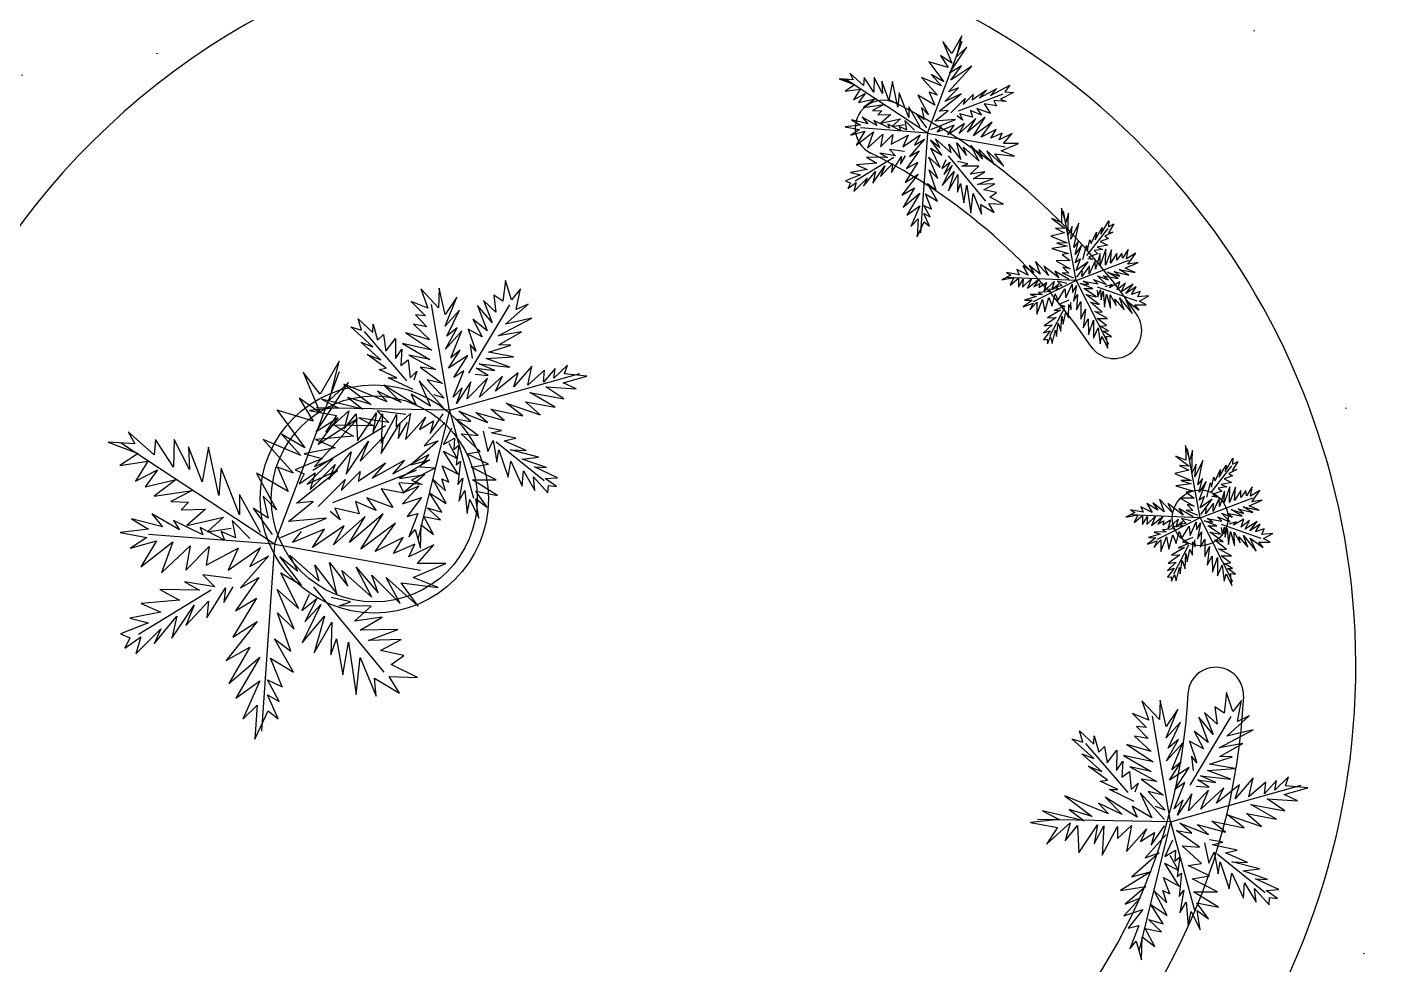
# Model space of a CAD drawing. Header units: millimetres. Extents: x 185 to 501, y 88 to 528.
# Drawn here: x 337 to 349.13, y 223.77 to 232.19 of the extents above; entities that cross this region are included whole.
import ezdxf

# ---------------------------------------------------------------- set-up
doc = ezdxf.new("R2010")
doc.units = ezdxf.units.MM
for name, color, linetype in [('arboles', 84, 'Continuous'), ('arena playa', 253, 'Continuous'), ('MUEBLES', 33, 'Continuous')]:
    doc.layers.add(name, color=color, linetype=linetype)
doc.layers.add('Paredes', color=141, linetype='Continuous', lineweight=9)

msp = doc.modelspace()

# ---------------------------------------------------------------- hatches: boundary and pattern name
at = {"layer": 'Paredes'}
h = msp.add_hatch(dxfattribs=at)
h.set_pattern_fill('AR-SAND', color=256, scale=0.1, style=0)
h.set_pattern_definition([(37.5, (-2162.957, 17.1855), (-0.160003, 4.8941324), [0, -3.8608, 0, -4.318, 0, -4.1275]), (7.5, (-2162.957, 17.1855), (4.495233, 7.168251), [0, -2.0828, 0, -3.4798, 0, -1.3335]), (327.5, (-2166.081, 17.1855), (7.909924, 0.014372), [0, -1.27, 0, -4.572, 0, -5.969]), (317.5, (-2166.081, 17.1855), (7.635565, 2.229293), [0, -0.635, 0, -2.9972, 0, -3.429])])
edge = h.paths.add_edge_path()
edge.add_spline(control_points=[(329.163, 209.759), (329.769, 209.758), (331.679, 209.374), (333.188, 205.317), (334.541, 200.963), (333.991, 195.497), (329.105, 192.643), (330.18, 186.77), (334.028, 181.379), (341.571, 182.837), (347.715, 185.41), (350.943, 192.267), (345.013, 196.362), (341.002, 201.852), (340.823, 209.281), (344.738, 211.852), (349.254, 210.173), (352.059, 203.967), (357.894, 206.923), (359.013, 211.66), (358.772, 215.872), (357.263, 219.898), (353.753, 220.348), (352.079, 225.331), (353.828, 231.651), (358.644, 231.789), (361.226, 231.902), (363.18, 233.645), (366.499, 235.216), (366.131, 239.585), (363.726, 244.777), (361.783, 252.598), (355.323, 252.096), (350.842, 251.157), (351.678, 246.816), (352.206, 242.343), (349.289, 237.742), (345.789, 237.071), (344.999, 237.127)], knot_values=[126.800992, 126.800992, 126.800992, 126.800992, 128.552041, 132.302534, 138.232433, 143.028847, 147.14407, 153.309299, 157.961529, 165.761725, 172.843208, 178.590264, 183.713167, 191.652281, 199.550118, 202.153336, 203.993395, 213.278166, 216.611939, 220.52306, 227.040192, 229.640637, 232.242468, 236.304441, 243.607556, 247.723547, 249.600713, 251.118572, 255.427198, 259.388599, 262.330603, 273.582082, 276.727203, 281.527369, 283.853486, 288.505719, 295.449959, 297.74183, 297.74183, 297.74183, 297.74183], degree=3, periodic=0)
edge.add_line((344.999, 237.127), (343.657, 237.512))
edge.add_spline(control_points=[(343.657, 237.512), (343.591, 237.551), (342.465, 238.286), (341.526, 242.294), (343.136, 246.067), (341.978, 251.035), (337.528, 250.743), (334.813, 248.747), (331.956, 245.751), (327.658, 248.749), (327.085, 252.781), (324.994, 256.53), (321.298, 257.351), (317.727, 255.69), (314.381, 252.642), (313.89, 246.209), (319.216, 245.896), (323.552, 245.976), (327.203, 241.87), (328.145, 236.119), (324.858, 232.176), (320.085, 231.24), (317.483, 235.427), (312.581, 235.845), (308.455, 231.987), (311.862, 228.592), (312.568, 224.628), (312.107, 220.627), (308.67, 217.752), (310.827, 212.931), (312.025, 208.248), (314.954, 207.066), (315.627, 206.878)], knot_values=[2.907855, 2.907855, 2.907855, 2.907855, 3.150612, 7.195867, 12.953348, 16.263104, 19.888382, 23.642714, 27.036791, 30.428875, 36.324389, 39.357134, 42.52297, 46.572713, 50.687936, 56.155626, 60.647938, 63.940117, 69.206529, 75.27202, 79.883863, 83.277941, 88.074352, 92.521984, 96.637211, 101.065548, 104.030498, 108.826912, 112.507027, 115.471977, 123.273315, 125.37104, 125.37104, 125.37104, 125.37104], degree=3, periodic=0)
edge.add_spline(control_points=[(315.627, 206.878), (315.799, 206.792), (316.265, 206.559), (316.994, 206.463), (317.798, 206.497), (318.574, 206.523), (319.583, 206.096), (320.582, 205.804), (321.63, 205.921), (322.302, 206.143), (322.76, 206.317), (322.932, 206.382)], knot_values=[0, 0, 0, 0, 0.574846, 1.559232, 2.150533, 3.003289, 3.84311, 5.407574, 6.052016, 6.972857, 7.523573, 7.523573, 7.523573, 7.523573], degree=3, periodic=0)
edge.add_spline(control_points=[(322.932, 206.382), (322.933, 206.383), (324.004, 207.066), (325.387, 208.484), (327.149, 209.374), (327.787, 209.559)], knot_values=[299.106215, 299.106215, 299.106215, 299.106215, 299.110488, 302.953821, 304.929743, 304.929743, 304.929743, 304.929743], degree=3, periodic=0)
edge.add_line((327.787, 209.559), (329.163, 209.759))
h.paths.add_polyline_path([(328.219, 216.885), (326.843, 216.69, -1.682486), (330.764, 223.697), (331.32, 222.412, -0.402923)], flags=16)
h.paths.add_polyline_path([(336.161, 223.833), (335.751, 225.161, -0.49838), (342.828, 233.073), (344.194, 232.813, -1.570148)], flags=16)

# ---------------------------------------------------------------- linework, layer by layer
at = {"layer": 'arboles', "linetype": 'Continuous'}
for p, q in [((345.077, 231.235), (345.388, 232.06)), ((345.077, 231.235), (344.342, 231.72)), ((345.355, 231.435), (345.755, 231.589)), ((345.077, 231.235), (344.475, 231.282)), ((345.077, 231.235), (345.015, 230.342)), ((345.077, 231.235), (345.775, 231.112)), ((344.775, 231.016), (344.427, 230.803)), ((345.264, 231.032), (345.599, 230.624)), ((346.411, 229.914), (346.298, 230.534)), ((346.508, 230.138), (346.697, 230.38)), ((346.411, 229.914), (346.885, 230.094)), ((346.411, 229.914), (345.782, 229.94)), ((346.411, 229.914), (346.024, 229.72)), ((346.411, 229.914), (346.701, 229.342)), ((346.6, 229.857), (346.956, 229.73)), ((340.787, 228.75), (340.626, 229.699)), ((340.962, 229.081), (341.33, 229.696)), ((346.306, 229.668), (346.171, 229.409)), ((340.405, 229.014), (340.025, 229.454)), ((339.217, 227.547), (339.801, 229.096)), ((340.787, 228.75), (341.957, 229.078)), ((340.787, 228.75), (339.591, 228.77)), ((340.787, 228.75), (340.504, 227.59)), ((340.787, 228.75), (341.003, 227.959)), ((340.214, 228.608), (339.561, 228.209)), ((339.217, 227.547), (337.836, 228.457)), ((341.205, 228.465), (341.636, 228.117)), ((347.524, 227.783), (347.411, 228.403)), ((347.621, 228.007), (347.809, 228.249)), ((339.739, 227.921), (340.49, 228.211)), ((347.524, 227.783), (347.997, 227.964)), ((347.524, 227.783), (346.894, 227.81)), ((347.524, 227.783), (347.137, 227.59)), ((347.524, 227.783), (347.814, 227.212)), ((339.217, 227.547), (338.085, 227.635)), ((347.713, 227.727), (348.069, 227.6)), ((339.217, 227.547), (339.1, 225.868)), ((339.217, 227.547), (340.528, 227.315)), ((347.419, 227.537), (347.284, 227.279)), ((338.65, 227.135), (337.996, 226.735)), ((339.567, 227.164), (340.197, 226.398)), ((347.258, 225.054), (347.097, 226.003)), ((347.434, 225.385), (347.802, 226)), ((346.877, 225.318), (346.497, 225.759)), ((347.258, 225.054), (348.429, 225.383)), ((347.258, 225.054), (346.063, 225.075)), ((347.258, 225.054), (346.975, 223.894)), ((347.258, 225.054), (347.474, 224.263)), ((347.677, 224.769), (348.107, 224.421))]:
    msp.add_line(p, q, dxfattribs=at)
at = {"layer": 'arboles', "linetype": 'Continuous', "flags": 128}
for points in [[(345.106, 231.268), (345.327, 231.359), (345.144, 231.343), (345.262, 231.439), (345.182, 231.431), (345.379, 231.587), (345.232, 231.52), (345.355, 231.642), (345.267, 231.605), (345.475, 231.835), (345.286, 231.712), (345.382, 231.839), (345.276, 231.772), (345.431, 232.008), (345.339, 231.923), (345.386, 232.109), (345.295, 231.951), (345.215, 232.057), (345.295, 231.863), (345.194, 231.932), (345.262, 231.824), (345.09, 231.876), (345.223, 231.696), (345.111, 231.761), (345.202, 231.66), (345.023, 231.735), (345.168, 231.575), (345.092, 231.603), (345.142, 231.487), (344.991, 231.575), (345.087, 231.4), (345.023, 231.465), (345.046, 231.359), (344.975, 231.408), (345.067, 231.282)], [(345.01, 231.291), (344.911, 231.472), (344.911, 231.375), (344.823, 231.598), (344.812, 231.468), (344.763, 231.699), (344.731, 231.532), (344.667, 231.701), (344.672, 231.592), (344.598, 231.735), (344.594, 231.603), (344.509, 231.735), (344.503, 231.663), (344.379, 231.772), (344.41, 231.715), (344.283, 231.723), (344.426, 231.668), (344.338, 231.611), (344.472, 231.631), (344.413, 231.535), (344.519, 231.591), (344.459, 231.509), (344.607, 231.543), (344.503, 231.465), (344.684, 231.491), (344.582, 231.439), (344.667, 231.436), (344.631, 231.4), (344.747, 231.403), (344.659, 231.324), (344.834, 231.364), (344.758, 231.294), (344.87, 231.312)], [(345.286, 231.416), (345.415, 231.545), (345.396, 231.491), (345.487, 231.583), (345.478, 231.535), (345.607, 231.624), (345.544, 231.551), (345.698, 231.636), (345.643, 231.572), (345.815, 231.665), (345.771, 231.605), (345.848, 231.6), (345.731, 231.54), (345.783, 231.52), (345.671, 231.528), (345.695, 231.479), (345.586, 231.499), (345.643, 231.411), (345.519, 231.457), (345.563, 231.397), (345.464, 231.439), (345.482, 231.38), (345.366, 231.408), (345.391, 231.351), (345.342, 231.391)], [(344.96, 231.263), (344.875, 231.348), (344.89, 231.266), (344.823, 231.296), (344.838, 231.255), (344.722, 231.315), (344.735, 231.28), (344.594, 231.348), (344.623, 231.304), (344.49, 231.38), (344.542, 231.318), (344.394, 231.356), (344.475, 231.307), (344.339, 231.291), (344.467, 231.268), (344.39, 231.216), (344.514, 231.252), (344.438, 231.126), (344.591, 231.247), (344.538, 231.099), (344.675, 231.227), (344.654, 231.112), (344.766, 231.224), (344.75, 231.135), (344.903, 231.216), (344.856, 231.112), (345.01, 231.219), (344.96, 231.128), (345.049, 231.18), (344.916, 231.027), (345.002, 231.076), (344.89, 230.917), (344.991, 230.976), (344.878, 230.791), (344.994, 230.866), (344.846, 230.68), (344.96, 230.743), (344.859, 230.57), (345.007, 230.696), (344.892, 230.499), (345.007, 230.583), (344.927, 230.398), (344.994, 230.466), (344.983, 230.304), (345.046, 230.439), (345.095, 230.4), (345.043, 230.515), (345.1, 230.484), (345.043, 230.587), (345.114, 230.554), (345.059, 230.691), (345.168, 230.624), (345.078, 230.783), (345.155, 230.724), (345.092, 230.907), (345.171, 230.828), (345.09, 231.019), (345.191, 230.928), (345.108, 231.099), (345.205, 231.039), (345.103, 231.176), (345.188, 231.107), (345.15, 231.183), (345.29, 231.058), (345.27, 231.135), (345.375, 230.998), (345.339, 231.148), (345.427, 231.035), (345.399, 231.11), (345.542, 230.983), (345.467, 231.124), (345.572, 231.003), (345.542, 231.087), (345.678, 230.951), (345.61, 231.076), (345.763, 230.939), (345.682, 231.05), (345.859, 231.028), (345.739, 231.076), (345.895, 231.143), (345.76, 231.143), (345.838, 231.231), (345.719, 231.175), (345.747, 231.235), (345.646, 231.191), (345.692, 231.268), (345.558, 231.2), (345.656, 231.335), (345.49, 231.211), (345.596, 231.38), (345.435, 231.244), (345.511, 231.367), (345.36, 231.231), (345.41, 231.323), (345.259, 231.219), (345.316, 231.307), (345.163, 231.243), (345.207, 231.296)], [(344.872, 231.071), (344.735, 231.088), (344.791, 231.032), (344.648, 231.055), (344.719, 231.016), (344.53, 231.019), (344.623, 230.967), (344.44, 230.951), (344.535, 230.91), (344.387, 230.882), (344.475, 230.86), (344.342, 230.806), (344.387, 230.787), (344.363, 230.739), (344.438, 230.792), (344.415, 230.712), (344.535, 230.832), (344.503, 230.759), (344.61, 230.891), (344.587, 230.786), (344.694, 230.943), (344.654, 230.847), (344.763, 230.962), (344.753, 230.883), (344.843, 231.027), (344.835, 230.956), (344.879, 231.032)], [(345.243, 230.995), (345.207, 230.918), (345.279, 230.975), (345.223, 230.865), (345.298, 230.946), (345.21, 230.764), (345.316, 230.891), (345.267, 230.717), (345.35, 230.863), (345.346, 230.707), (345.374, 230.783), (345.404, 230.611), (345.431, 230.767), (345.467, 230.517), (345.487, 230.695), (345.563, 230.509), (345.555, 230.595), (345.675, 230.523), (345.626, 230.603), (345.76, 230.598), (345.635, 230.66), (345.695, 230.704), (345.583, 230.728), (345.682, 230.78), (345.527, 230.775), (345.667, 230.827), (345.487, 230.824), (345.591, 230.887), (345.459, 230.868), (345.539, 230.939), (345.386, 230.94), (345.44, 230.959), (345.347, 230.98)], [(346.417, 229.944), (346.518, 230.081), (346.412, 230.004), (346.449, 230.107), (346.403, 230.072), (346.466, 230.24), (346.401, 230.145), (346.431, 230.265), (346.391, 230.21), (346.434, 230.427), (346.363, 230.283), (346.375, 230.396), (346.336, 230.316), (346.343, 230.517), (346.319, 230.432), (346.279, 230.563), (346.281, 230.433), (346.193, 230.468), (346.314, 230.379), (346.226, 230.384), (346.308, 230.342), (346.183, 230.311), (346.331, 230.25), (346.238, 230.248), (346.331, 230.22), (346.193, 230.2), (346.341, 230.155), (346.285, 230.145), (346.358, 230.092), (346.233, 230.09), (346.356, 230.018), (346.293, 230.034), (346.346, 229.978), (346.285, 229.982), (346.387, 229.938)], [(346.472, 230.101), (346.504, 230.228), (346.512, 230.188), (346.535, 230.277), (346.546, 230.245), (346.593, 230.347), (346.581, 230.279), (346.644, 230.388), (346.634, 230.328), (346.705, 230.448), (346.7, 230.395), (346.75, 230.421), (346.7, 230.341), (346.739, 230.348), (346.668, 230.311), (346.7, 230.29), (346.626, 230.263), (346.693, 230.229), (346.6, 230.212), (346.649, 230.191), (346.573, 230.181), (346.606, 230.151), (346.524, 230.126), (346.561, 230.1), (346.516, 230.106)], [(346.328, 229.887), (346.245, 229.908), (346.285, 229.864), (346.232, 229.857), (346.257, 229.838), (346.163, 229.832), (346.184, 229.815), (346.073, 229.805), (346.107, 229.788), (345.998, 229.786), (346.052, 229.768), (345.947, 229.736), (346.015, 229.736), (345.937, 229.676), (346.024, 229.709), (345.996, 229.649), (346.059, 229.717), (346.059, 229.611), (346.108, 229.742), (346.13, 229.632), (346.167, 229.76), (346.197, 229.682), (346.224, 229.792), (346.247, 229.732), (346.311, 229.837), (346.32, 229.756), (346.376, 229.879), (346.378, 229.804), (346.414, 229.869), (346.388, 229.726), (346.423, 229.788), (346.413, 229.649), (346.453, 229.723), (346.452, 229.567), (346.496, 229.656), (346.473, 229.488), (346.52, 229.568), (346.521, 229.425), (346.566, 229.557), (346.568, 229.394), (346.608, 229.487), (346.626, 229.345), (346.643, 229.411), (346.696, 229.307), (346.684, 229.414), (346.729, 229.408), (346.655, 229.459), (346.701, 229.46), (346.628, 229.503), (346.684, 229.509), (346.6, 229.573), (346.691, 229.571), (346.578, 229.636), (346.646, 229.629), (346.541, 229.718), (346.618, 229.698), (346.498, 229.786), (346.594, 229.767), (346.48, 229.841), (346.561, 229.84), (346.448, 229.887), (346.526, 229.876), (346.475, 229.908), (346.607, 229.883), (346.566, 229.923), (346.681, 229.878), (346.604, 229.956), (346.699, 229.919), (346.654, 229.955), (346.789, 229.93), (346.691, 229.989), (346.8, 229.953), (346.751, 229.993), (346.884, 229.96), (346.796, 230.011), (346.941, 229.984), (346.85, 230.023), (346.967, 230.074), (346.876, 230.059), (346.946, 230.158), (346.863, 230.108), (346.879, 230.191), (346.827, 230.112), (346.822, 230.159), (346.776, 230.095), (346.776, 230.159), (346.719, 230.069), (346.729, 230.188), (346.673, 230.051), (346.676, 230.193), (346.627, 230.051), (346.628, 230.154), (346.585, 230.015), (346.583, 230.09), (346.528, 229.97), (346.531, 230.045), (346.461, 229.949), (346.468, 229.998)], [(346.349, 229.923), (346.221, 229.998), (346.257, 229.938), (346.121, 230.043), (346.162, 229.958), (346.047, 230.083), (346.089, 229.969), (345.988, 230.048), (346.031, 229.983), (345.932, 230.044), (345.979, 229.962), (345.878, 230.012), (345.901, 229.965), (345.785, 229.986), (345.825, 229.962), (345.744, 229.92), (345.852, 229.939), (345.819, 229.872), (345.893, 229.934), (345.893, 229.853), (345.937, 229.926), (345.931, 229.854), (346.009, 229.93), (345.974, 229.843), (346.075, 229.926), (346.032, 229.856), (346.085, 229.886), (346.076, 229.85), (346.146, 229.895), (346.121, 229.814), (346.214, 229.903), (346.193, 229.832), (346.255, 229.884)], [(341.018, 229.072), (341.133, 229.061), (341.027, 229.127), (341.194, 229.105), (341.055, 229.164), (341.329, 229.135), (341.117, 229.212), (341.363, 229.229), (341.138, 229.269), (341.339, 229.334), (341.23, 229.336), (341.435, 229.452), (341.224, 229.415), (341.527, 229.576), (341.291, 229.521), (341.493, 229.702), (341.386, 229.653), (341.424, 229.839), (341.344, 229.74), (341.289, 229.913), (341.267, 229.726), (341.184, 229.782), (341.204, 229.629), (341.093, 229.732), (341.17, 229.535), (341.04, 229.69), (341.126, 229.462), (340.998, 229.566), (341.082, 229.406), (340.955, 229.476), (341.023, 229.28), (340.974, 229.34), (340.99, 229.212)], [(340.805, 228.587), (340.735, 228.44), (340.833, 228.497), (340.825, 228.397), (340.871, 228.436), (340.847, 228.26), (340.886, 228.291), (340.863, 228.081), (340.907, 228.138), (340.871, 227.934), (340.925, 228.029), (340.945, 227.822), (340.97, 227.947), (341.052, 227.781), (341.024, 227.955), (341.126, 227.88), (341.023, 228.023), (341.218, 227.984), (340.994, 228.123), (341.207, 228.123), (340.982, 228.239), (341.138, 228.266), (340.944, 228.358), (341.064, 228.378), (340.891, 228.536), (341.046, 228.523), (340.838, 228.672), (340.978, 228.649), (340.871, 228.74), (341.127, 228.639), (341.025, 228.727), (341.279, 228.657), (341.157, 228.758), (341.446, 228.698), (341.296, 228.813), (341.601, 228.708), (341.469, 228.825), (341.737, 228.775), (341.508, 228.907), (341.812, 228.85), (341.653, 228.958), (341.925, 228.94), (341.807, 228.995), (342.02, 229.055), (341.818, 229.074), (341.846, 229.154), (341.723, 229.036), (341.737, 229.122), (341.63, 229.002), (341.64, 229.108), (341.49, 228.975), (341.527, 229.145), (341.365, 228.958), (341.404, 229.083), (341.199, 228.919), (341.264, 229.055), (341.057, 228.866), (341.128, 229.036), (340.947, 228.851), (340.979, 229.003), (340.85, 228.81), (340.9, 228.95), (340.821, 228.867), (340.916, 229.103), (340.826, 229.042), (340.953, 229.239), (340.779, 229.125), (340.883, 229.289), (340.8, 229.218), (340.897, 229.46), (340.751, 229.298), (340.857, 229.489), (340.764, 229.412), (340.876, 229.647), (340.747, 229.504), (340.853, 229.762), (340.747, 229.608), (340.694, 229.843), (340.688, 229.669), (340.531, 229.837), (340.593, 229.664), (340.444, 229.724), (340.571, 229.597), (340.482, 229.606), (340.584, 229.498), (340.465, 229.521), (340.612, 229.381), (340.395, 229.443), (340.629, 229.289), (340.366, 229.347), (340.612, 229.203), (340.421, 229.244), (340.663, 229.113), (340.523, 229.135), (340.725, 228.99), (340.586, 229.022), (340.739, 228.856), (340.65, 228.888)], [(346.601, 229.827), (346.607, 229.767), (346.631, 229.828), (346.636, 229.739), (346.653, 229.818), (346.666, 229.673), (346.684, 229.79), (346.718, 229.665), (346.715, 229.785), (346.77, 229.688), (346.759, 229.745), (346.841, 229.651), (346.8, 229.756), (346.914, 229.616), (346.861, 229.732), (346.976, 229.646), (346.939, 229.696), (347.039, 229.696), (346.98, 229.727), (347.064, 229.774), (346.965, 229.766), (346.985, 229.815), (346.908, 229.788), (346.95, 229.856), (346.856, 229.796), (346.923, 229.88), (346.814, 229.812), (346.854, 229.889), (346.78, 229.828), (346.803, 229.901), (346.709, 229.846), (346.735, 229.877), (346.67, 229.856)], [(346.345, 229.737), (346.255, 229.697), (346.31, 229.683), (346.214, 229.645), (346.272, 229.647), (346.154, 229.579), (346.231, 229.582), (346.124, 229.505), (346.197, 229.514), (346.117, 229.443), (346.179, 229.462), (346.118, 229.38), (346.152, 229.385), (346.155, 229.346), (346.182, 229.407), (346.197, 229.349), (346.226, 229.466), (346.234, 229.41), (346.251, 229.531), (346.275, 229.457), (346.283, 229.593), (346.294, 229.52), (346.318, 229.63), (346.341, 229.579), (346.344, 229.699), (346.365, 229.653), (346.364, 229.716)], [(340.461, 228.934), (340.237, 229.04), (340.314, 229.04), (340.156, 229.115), (340.22, 229.125), (340.049, 229.249), (340.17, 229.202), (339.991, 229.36), (340.099, 229.319), (339.901, 229.496), (339.998, 229.467), (339.969, 229.568), (340.098, 229.447), (340.101, 229.522), (340.142, 229.376), (340.194, 229.428), (340.217, 229.28), (340.304, 229.393), (340.302, 229.213), (340.359, 229.297), (340.35, 229.15), (340.417, 229.202), (340.434, 229.04), (340.495, 229.098), (340.467, 229.018)], [(339.271, 227.608), (339.685, 227.779), (339.342, 227.75), (339.564, 227.93), (339.413, 227.916), (339.783, 228.208), (339.508, 228.081), (339.739, 228.312), (339.573, 228.241), (339.963, 228.673), (339.608, 228.442), (339.789, 228.682), (339.591, 228.554), (339.881, 228.998), (339.709, 228.838), (339.798, 229.188), (339.626, 228.892), (339.475, 229.09), (339.626, 228.726), (339.437, 228.856), (339.564, 228.652), (339.242, 228.75), (339.49, 228.412), (339.28, 228.534), (339.452, 228.344), (339.114, 228.486), (339.387, 228.185), (339.245, 228.238), (339.339, 228.019), (339.055, 228.185), (339.236, 227.856), (339.114, 227.978), (339.159, 227.779), (339.026, 227.871), (339.197, 227.634)], [(340.732, 228.772), (340.515, 229.012), (340.618, 228.786), (340.442, 228.893), (340.488, 228.794), (340.199, 228.974), (340.353, 228.818), (340.14, 228.919), (340.228, 228.823), (339.839, 228.984), (340.083, 228.799), (339.876, 228.863), (340.011, 228.759), (339.638, 228.848), (339.789, 228.771), (339.53, 228.746), (339.773, 228.701), (339.674, 228.551), (339.885, 228.742), (339.843, 228.581), (339.951, 228.717), (339.963, 228.474), (340.132, 228.725), (340.1, 228.553), (340.187, 228.716), (340.173, 228.452), (340.312, 228.71), (340.31, 228.601), (340.436, 228.718), (340.392, 228.485), (340.572, 228.688), (340.519, 228.576), (340.643, 228.654), (340.613, 228.541), (340.732, 228.715)], [(340.395, 228.711), (340.137, 228.744), (340.244, 228.638), (339.975, 228.682), (340.108, 228.608), (339.753, 228.614), (339.927, 228.516), (339.584, 228.487), (339.762, 228.41), (339.484, 228.357), (339.649, 228.315), (339.401, 228.215), (339.484, 228.179), (339.439, 228.087), (339.581, 228.188), (339.537, 228.037), (339.762, 228.262), (339.703, 228.126), (339.904, 228.374), (339.859, 228.176), (340.061, 228.472), (339.987, 228.291), (340.191, 228.507), (340.173, 228.359), (340.342, 228.629), (340.327, 228.496), (340.41, 228.638)], [(340.746, 228.639), (340.56, 228.429), (340.685, 228.474), (340.439, 228.259), (340.611, 228.304), (340.338, 228.136), (340.565, 228.172), (340.38, 228.013), (340.516, 228.069), (340.367, 227.909), (340.537, 227.965), (340.407, 227.796), (340.503, 227.821), (340.421, 227.612), (340.479, 227.678), (340.527, 227.512), (340.532, 227.72), (340.645, 227.633), (340.557, 227.795), (340.707, 227.764), (340.588, 227.874), (340.72, 227.835), (340.608, 228.008), (340.756, 227.912), (340.639, 228.131), (340.752, 228.024), (340.718, 228.134), (340.78, 228.104), (340.723, 228.251), (340.864, 228.175), (340.734, 228.38), (340.857, 228.315), (340.784, 228.45)], [(341.091, 228.562), (341.131, 228.379), (341.178, 228.478), (341.213, 228.284), (341.231, 228.392), (341.313, 228.149), (341.337, 228.292), (341.441, 228.066), (341.45, 228.205), (341.554, 228.029), (341.542, 228.152), (341.671, 228.007), (341.675, 228.072), (341.748, 228.064), (341.645, 228.136), (341.758, 228.143), (341.551, 228.241), (341.658, 228.234), (341.44, 228.31), (341.585, 228.328), (341.335, 228.393), (341.476, 228.387), (341.279, 228.473), (341.384, 228.497), (341.16, 228.546), (341.254, 228.568), (341.138, 228.59)], [(339.091, 227.652), (338.904, 227.992), (338.904, 227.809), (338.739, 228.229), (338.718, 227.984), (338.626, 228.418), (338.567, 228.105), (338.446, 228.421), (338.455, 228.217), (338.316, 228.486), (338.31, 228.238), (338.15, 228.486), (338.138, 228.35), (337.904, 228.554), (337.964, 228.448), (337.724, 228.463), (337.993, 228.359), (337.828, 228.253), (338.079, 228.291), (337.97, 228.111), (338.168, 228.214), (338.055, 228.06), (338.333, 228.126), (338.138, 227.978), (338.478, 228.028), (338.286, 227.93), (338.446, 227.924), (338.378, 227.856), (338.597, 227.862), (338.431, 227.714), (338.759, 227.788), (338.617, 227.658), (338.827, 227.691)], [(339.608, 227.886), (339.851, 228.128), (339.815, 228.028), (339.987, 228.199), (339.969, 228.111), (340.212, 228.276), (340.094, 228.14), (340.383, 228.3), (340.28, 228.179), (340.602, 228.353), (340.52, 228.241), (340.664, 228.232), (340.446, 228.12), (340.543, 228.081), (340.333, 228.096), (340.378, 228.004), (340.173, 228.043), (340.28, 227.877), (340.046, 227.963), (340.129, 227.85), (339.943, 227.93), (339.978, 227.818), (339.759, 227.871), (339.807, 227.765), (339.715, 227.839)], [(347.529, 227.814), (347.631, 227.951), (347.525, 227.874), (347.562, 227.976), (347.516, 227.942), (347.579, 228.11), (347.514, 228.014), (347.544, 228.135), (347.504, 228.079), (347.547, 228.297), (347.476, 228.152), (347.488, 228.266), (347.448, 228.185), (347.456, 228.387), (347.431, 228.301), (347.392, 228.433), (347.394, 228.302), (347.306, 228.338), (347.426, 228.248), (347.339, 228.254), (347.421, 228.212), (347.296, 228.181), (347.443, 228.119), (347.351, 228.118), (347.444, 228.089), (347.306, 228.07), (347.454, 228.025), (347.397, 228.014), (347.471, 227.961), (347.346, 227.96), (347.469, 227.888), (347.406, 227.904), (347.459, 227.848), (347.398, 227.851), (347.5, 227.808)], [(347.585, 227.97), (347.617, 228.097), (347.625, 228.057), (347.647, 228.147), (347.659, 228.114), (347.706, 228.216), (347.694, 228.148), (347.757, 228.257), (347.747, 228.198), (347.818, 228.318), (347.813, 228.265), (347.862, 228.29), (347.813, 228.211), (347.852, 228.217), (347.781, 228.181), (347.813, 228.16), (347.739, 228.132), (347.806, 228.099), (347.713, 228.081), (347.762, 228.061), (347.686, 228.05), (347.719, 228.021), (347.637, 227.995), (347.674, 227.97), (347.629, 227.976)], [(347.441, 227.757), (347.358, 227.778), (347.398, 227.733), (347.345, 227.727), (347.37, 227.707), (347.276, 227.701), (347.297, 227.685), (347.186, 227.675), (347.219, 227.658), (347.11, 227.656), (347.165, 227.637), (347.06, 227.606), (347.127, 227.605), (347.05, 227.546), (347.137, 227.578), (347.109, 227.518), (347.172, 227.586), (347.172, 227.481), (347.221, 227.612), (347.242, 227.501), (347.28, 227.63), (347.309, 227.552), (347.337, 227.661), (347.36, 227.602), (347.424, 227.707), (347.433, 227.626), (347.488, 227.748), (347.491, 227.674), (347.527, 227.739), (347.501, 227.596), (347.536, 227.657), (347.526, 227.519), (347.566, 227.593), (347.565, 227.437), (347.608, 227.526), (347.586, 227.358), (347.632, 227.438), (347.634, 227.295), (347.679, 227.426), (347.681, 227.263), (347.72, 227.357), (347.739, 227.214), (347.756, 227.281), (347.808, 227.177), (347.797, 227.283), (347.842, 227.277), (347.768, 227.329), (347.814, 227.33), (347.741, 227.373), (347.797, 227.379), (347.712, 227.443), (347.804, 227.441), (347.69, 227.506), (347.759, 227.498), (347.653, 227.587), (347.731, 227.568), (347.611, 227.655), (347.707, 227.636), (347.592, 227.711), (347.674, 227.71), (347.561, 227.756), (347.639, 227.745), (347.588, 227.778), (347.719, 227.753), (347.679, 227.793), (347.794, 227.747), (347.716, 227.826), (347.812, 227.789), (347.767, 227.825), (347.902, 227.799), (347.803, 227.858), (347.913, 227.823), (347.864, 227.863), (347.997, 227.83), (347.909, 227.881), (348.053, 227.853), (347.963, 227.892), (348.079, 227.943), (347.988, 227.928), (348.059, 228.027), (347.976, 227.978), (347.992, 228.061), (347.939, 227.982), (347.935, 228.029), (347.889, 227.965), (347.889, 228.029), (347.832, 227.938), (347.842, 228.057), (347.786, 227.92), (347.789, 228.062), (347.74, 227.92), (347.741, 228.023), (347.698, 227.885), (347.696, 227.959), (347.641, 227.84), (347.643, 227.915), (347.573, 227.819), (347.581, 227.868)], [(347.462, 227.793), (347.334, 227.867), (347.37, 227.807), (347.234, 227.912), (347.275, 227.828), (347.16, 227.952), (347.202, 227.838), (347.1, 227.918), (347.143, 227.853), (347.045, 227.913), (347.092, 227.831), (346.991, 227.881), (347.014, 227.834), (346.898, 227.855), (346.938, 227.832), (346.857, 227.79), (346.965, 227.809), (346.932, 227.742), (347.006, 227.803), (347.006, 227.723), (347.05, 227.796), (347.044, 227.723), (347.122, 227.799), (347.087, 227.713), (347.188, 227.796), (347.144, 227.726), (347.198, 227.755), (347.189, 227.72), (347.259, 227.765), (347.234, 227.684), (347.327, 227.772), (347.306, 227.702), (347.368, 227.754)], [(338.996, 227.599), (338.836, 227.759), (338.866, 227.605), (338.739, 227.661), (338.768, 227.584), (338.549, 227.697), (338.573, 227.632), (338.31, 227.759), (338.363, 227.676), (338.115, 227.818), (338.212, 227.703), (337.934, 227.774), (338.085, 227.682), (337.831, 227.652), (338.07, 227.608), (337.925, 227.51), (338.159, 227.578), (338.017, 227.342), (338.304, 227.569), (338.203, 227.291), (338.461, 227.531), (338.422, 227.315), (338.632, 227.525), (338.603, 227.359), (338.89, 227.51), (338.801, 227.315), (339.091, 227.516), (338.996, 227.345), (339.165, 227.442), (338.913, 227.155), (339.076, 227.247), (338.866, 226.948), (339.055, 227.061), (338.842, 226.712), (339.061, 226.854), (338.783, 226.504), (338.996, 226.623), (338.807, 226.297), (339.085, 226.534), (338.869, 226.164), (339.085, 226.321), (338.934, 225.975), (339.061, 226.102), (339.04, 225.797), (339.159, 226.052), (339.25, 225.978), (339.153, 226.194), (339.259, 226.135), (339.153, 226.33), (339.286, 226.268), (339.182, 226.525), (339.387, 226.398), (339.218, 226.697), (339.363, 226.587), (339.245, 226.93), (339.392, 226.783), (339.242, 227.14), (339.431, 226.969), (339.274, 227.291), (339.458, 227.179), (339.265, 227.436), (339.425, 227.306), (339.354, 227.448), (339.617, 227.214), (339.579, 227.359), (339.777, 227.102), (339.709, 227.383), (339.875, 227.17), (339.821, 227.312), (340.091, 227.072), (339.949, 227.339), (340.147, 227.111), (340.091, 227.268), (340.345, 227.013), (340.218, 227.247), (340.505, 226.99), (340.354, 227.2), (340.685, 227.158), (340.46, 227.247), (340.753, 227.374), (340.499, 227.374), (340.647, 227.54), (340.422, 227.433), (340.475, 227.546), (340.286, 227.463), (340.372, 227.608), (340.12, 227.481), (340.304, 227.735), (339.993, 227.501), (340.191, 227.818), (339.889, 227.563), (340.031, 227.794), (339.747, 227.54), (339.842, 227.711), (339.558, 227.516), (339.665, 227.682), (339.378, 227.561), (339.46, 227.661)], [(347.714, 227.697), (347.72, 227.636), (347.743, 227.698), (347.749, 227.609), (347.765, 227.687), (347.778, 227.543), (347.796, 227.66), (347.831, 227.534), (347.828, 227.655), (347.882, 227.558), (347.872, 227.614), (347.953, 227.52), (347.913, 227.626), (348.027, 227.485), (347.974, 227.602), (348.089, 227.516), (348.052, 227.566), (348.152, 227.566), (348.093, 227.597), (348.177, 227.643), (348.078, 227.635), (348.098, 227.684), (348.021, 227.658), (348.063, 227.726), (347.969, 227.666), (348.036, 227.749), (347.927, 227.681), (347.967, 227.758), (347.893, 227.698), (347.916, 227.771), (347.822, 227.716), (347.848, 227.747), (347.783, 227.725)], [(347.458, 227.606), (347.367, 227.567), (347.423, 227.553), (347.326, 227.515), (347.384, 227.516), (347.267, 227.449), (347.343, 227.451), (347.237, 227.374), (347.31, 227.384), (347.23, 227.312), (347.292, 227.331), (347.23, 227.25), (347.264, 227.254), (347.268, 227.216), (347.295, 227.276), (347.31, 227.218), (347.339, 227.336), (347.346, 227.28), (347.363, 227.4), (347.388, 227.327), (347.395, 227.463), (347.407, 227.389), (347.431, 227.5), (347.454, 227.448), (347.457, 227.569), (347.478, 227.523), (347.477, 227.585)], [(338.83, 227.238), (338.573, 227.271), (338.68, 227.164), (338.41, 227.209), (338.543, 227.135), (338.188, 227.14), (338.363, 227.043), (338.02, 227.013), (338.197, 226.936), (337.919, 226.883), (338.085, 226.842), (337.836, 226.741), (337.919, 226.706), (337.875, 226.614), (338.017, 226.715), (337.973, 226.564), (338.197, 226.788), (338.138, 226.652), (338.339, 226.901), (338.295, 226.703), (338.496, 226.998), (338.422, 226.818), (338.626, 227.034), (338.609, 226.886), (338.777, 227.155), (338.762, 227.022), (338.845, 227.164)], [(339.529, 227.096), (339.461, 226.951), (339.597, 227.058), (339.49, 226.851), (339.632, 227.004), (339.466, 226.661), (339.665, 226.901), (339.573, 226.573), (339.73, 226.848), (339.721, 226.555), (339.774, 226.697), (339.83, 226.374), (339.881, 226.667), (339.949, 226.197), (339.987, 226.531), (340.129, 226.182), (340.114, 226.345), (340.339, 226.209), (340.247, 226.36), (340.499, 226.351), (340.265, 226.466), (340.378, 226.549), (340.168, 226.593), (340.354, 226.691), (340.061, 226.682), (340.324, 226.78), (339.987, 226.774), (340.182, 226.892), (339.934, 226.856), (340.085, 226.99), (339.798, 226.993), (339.898, 227.028), (339.724, 227.067)], [(347.489, 225.376), (347.604, 225.365), (347.499, 225.431), (347.666, 225.409), (347.527, 225.469), (347.8, 225.439), (347.589, 225.516), (347.835, 225.533), (347.609, 225.573), (347.811, 225.638), (347.701, 225.64), (347.907, 225.757), (347.695, 225.72), (347.999, 225.88), (347.762, 225.825), (347.965, 226.007), (347.858, 225.957), (347.896, 226.143), (347.816, 226.044), (347.76, 226.217), (347.739, 226.03), (347.655, 226.086), (347.676, 225.933), (347.564, 226.036), (347.642, 225.839), (347.511, 225.994), (347.597, 225.766), (347.469, 225.87), (347.554, 225.71), (347.427, 225.78), (347.494, 225.584), (347.446, 225.644), (347.462, 225.516)], [(347.277, 224.891), (347.207, 224.744), (347.304, 224.801), (347.297, 224.701), (347.342, 224.74), (347.319, 224.564), (347.357, 224.596), (347.335, 224.386), (347.378, 224.442), (347.342, 224.238), (347.397, 224.333), (347.416, 224.126), (347.442, 224.251), (347.524, 224.086), (347.496, 224.259), (347.598, 224.184), (347.494, 224.327), (347.69, 224.288), (347.465, 224.428), (347.679, 224.427), (347.453, 224.544), (347.609, 224.57), (347.416, 224.662), (347.535, 224.682), (347.363, 224.84), (347.517, 224.828), (347.31, 224.976), (347.45, 224.953), (347.342, 225.044), (347.599, 224.943), (347.497, 225.031), (347.751, 224.961), (347.629, 225.062), (347.918, 225.002), (347.768, 225.117), (348.073, 225.013), (347.941, 225.129), (348.208, 225.079), (347.98, 225.211), (348.284, 225.154), (348.124, 225.262), (348.397, 225.244), (348.279, 225.3), (348.491, 225.36), (348.29, 225.378), (348.318, 225.459), (348.194, 225.34), (348.209, 225.426), (348.102, 225.307), (348.112, 225.412), (347.962, 225.279), (347.999, 225.449), (347.837, 225.262), (347.876, 225.387), (347.671, 225.223), (347.736, 225.359), (347.529, 225.17), (347.6, 225.34), (347.418, 225.155), (347.45, 225.307), (347.322, 225.114), (347.372, 225.254), (347.292, 225.171), (347.387, 225.407), (347.298, 225.346), (347.425, 225.543), (347.25, 225.429), (347.355, 225.593), (347.271, 225.522), (347.369, 225.764), (347.222, 225.603), (347.329, 225.793), (347.236, 225.716), (347.347, 225.951), (347.219, 225.808), (347.324, 226.066), (347.218, 225.912), (347.166, 226.147), (347.16, 225.973), (347.002, 226.141), (347.064, 225.968), (346.916, 226.028), (347.043, 225.901), (346.953, 225.91), (347.056, 225.802), (346.936, 225.825), (347.084, 225.685), (346.866, 225.748), (347.101, 225.593), (346.837, 225.651), (347.084, 225.508), (346.892, 225.548), (347.134, 225.417), (346.995, 225.439), (347.196, 225.294), (347.058, 225.326), (347.21, 225.16), (347.122, 225.192)], [(346.933, 225.238), (346.709, 225.344), (346.786, 225.344), (346.627, 225.419), (346.692, 225.429), (346.52, 225.554), (346.642, 225.506), (346.462, 225.664), (346.57, 225.624), (346.373, 225.8), (346.47, 225.771), (346.44, 225.872), (346.57, 225.751), (346.573, 225.826), (346.614, 225.68), (346.665, 225.732), (346.689, 225.584), (346.775, 225.697), (346.774, 225.517), (346.83, 225.601), (346.821, 225.455), (346.889, 225.506), (346.906, 225.344), (346.967, 225.402), (346.939, 225.322)], [(347.204, 225.076), (346.986, 225.316), (347.09, 225.09), (346.913, 225.197), (346.96, 225.098), (346.671, 225.278), (346.824, 225.122), (346.611, 225.223), (346.7, 225.128), (346.311, 225.288), (346.554, 225.103), (346.347, 225.167), (346.482, 225.063), (346.11, 225.153), (346.26, 225.075), (346.001, 225.05), (346.244, 225.005), (346.146, 224.855), (346.357, 225.046), (346.314, 224.885), (346.422, 225.021), (346.434, 224.778), (346.603, 225.029), (346.572, 224.857), (346.659, 225.02), (346.644, 224.756), (346.783, 225.014), (346.782, 224.905), (346.908, 225.023), (346.864, 224.789), (347.043, 224.992), (346.99, 224.88), (347.114, 224.958), (347.084, 224.845), (347.204, 225.019)], [(347.218, 224.943), (347.031, 224.733), (347.156, 224.778), (346.911, 224.563), (347.083, 224.609), (346.809, 224.44), (347.037, 224.476), (346.851, 224.317), (346.988, 224.373), (346.839, 224.213), (347.009, 224.269), (346.879, 224.1), (346.974, 224.125), (346.892, 223.916), (346.95, 223.983), (346.999, 223.816), (347.003, 224.024), (347.116, 223.937), (347.029, 224.099), (347.178, 224.069), (347.06, 224.178), (347.192, 224.139), (347.08, 224.312), (347.228, 224.216), (347.111, 224.435), (347.224, 224.328), (347.189, 224.438), (347.252, 224.408), (347.195, 224.556), (347.336, 224.479), (347.206, 224.684), (347.329, 224.619), (347.255, 224.754)], [(347.563, 224.866), (347.603, 224.683), (347.65, 224.782), (347.685, 224.588), (347.703, 224.696), (347.785, 224.453), (347.809, 224.596), (347.913, 224.37), (347.922, 224.509), (348.026, 224.333), (348.013, 224.456), (348.142, 224.311), (348.146, 224.376), (348.219, 224.368), (348.117, 224.44), (348.23, 224.447), (348.022, 224.545), (348.129, 224.538), (347.911, 224.614), (348.057, 224.632), (347.807, 224.697), (347.948, 224.691), (347.751, 224.777), (347.856, 224.801), (347.632, 224.85), (347.726, 224.873), (347.609, 224.894)]]:
    msp.add_lwpolyline(points, dxfattribs=at)
at = {"layer": 'arboles'}
msp.add_circle((347.524, 227.783), 0.25, dxfattribs=at)
msp.add_arc((342.273, 226.449), 5.648, 67.8054, 69.026, dxfattribs=at)
at = {"layer": 'arena playa'}
for start, end in [(85.2056, 191.1686), (203.1724, 73.203)]:
    msp.add_arc((342.273, 226.449), 6.648, start, end, dxfattribs=at)
at = {"layer": 'MUEBLES'}
for radius in [1.024, 0.924]:
    msp.add_circle((340.112, 227.953), radius, dxfattribs=at)
for centre, radius, start, end in [((344.679, 231.28), 0.25, 57.4756, 243.5198), ((342.273, 226.449), 5.648, 33.9467, 64.1937), ((342.273, 226.449), 5.148, 33.9467, 63.5198), ((346.75, 229.463), 0.25, 213.9467, 33.9467), ((347.664, 226.192), 0.25, 357.2715, 177.2715), ((342.273, 226.449), 5.148, 308.2193, 357.2715), ((342.273, 226.449), 5.648, 308.3514, 357.2715)]:
    msp.add_arc(centre, radius, start, end, dxfattribs=at)
at = {"layer": 'Paredes'}
for points, knots in [([(315.627, 206.878), (314.954, 207.066), (312.025, 208.248), (310.827, 212.931), (308.67, 217.752), (312.107, 220.627), (312.568, 224.628), (311.862, 228.592), (308.455, 231.987), (312.581, 235.845), (317.483, 235.427), (320.085, 231.24), (324.858, 232.176), (328.145, 236.119), (327.203, 241.87), (323.552, 245.976), (319.216, 245.896), (313.89, 246.209), (314.381, 252.642), (317.727, 255.69), (321.298, 257.351), (324.994, 256.53), (327.085, 252.781), (327.658, 248.749), (331.956, 245.751), (334.813, 248.747), (337.528, 250.743), (341.978, 251.035), (343.136, 246.067), (341.526, 242.294), (342.465, 238.286), (343.591, 237.551), (343.657, 237.512)], [2.907855, 2.907855, 2.907855, 2.907855, 5.005581, 12.806919, 15.771869, 19.451984, 24.248398, 27.213348, 31.641685, 35.756912, 40.204543, 45.000955, 48.395032, 53.006876, 59.072367, 64.338779, 67.630958, 72.12327, 77.59096, 81.706183, 85.755926, 88.921762, 91.954507, 97.850021, 101.242105, 104.636182, 108.390514, 112.015792, 115.325548, 121.083029, 125.128283, 125.37104, 125.37104, 125.37104, 125.37104]), ([(344.999, 237.127), (345.789, 237.071), (349.289, 237.742), (352.206, 242.343), (351.678, 246.816), (350.842, 251.157), (355.323, 252.096), (361.783, 252.598), (363.726, 244.777), (366.131, 239.585), (366.499, 235.216), (363.18, 233.645), (361.226, 231.902), (358.644, 231.789), (353.828, 231.651), (352.079, 225.331), (353.753, 220.348), (357.263, 219.898), (358.772, 215.872), (359.013, 211.66), (357.894, 206.923), (352.059, 203.967), (349.254, 210.173), (344.738, 211.852), (340.823, 209.281), (341.002, 201.852), (345.013, 196.362), (350.943, 192.267), (347.715, 185.41), (341.571, 182.837), (334.028, 181.379), (330.18, 186.77), (329.105, 192.643), (333.991, 195.497), (334.541, 200.963), (333.188, 205.317), (331.679, 209.374), (329.769, 209.758), (329.163, 209.759)], [126.800992, 126.800992, 126.800992, 126.800992, 129.092863, 136.037103, 140.689336, 143.015452, 147.815618, 150.96074, 162.212219, 165.154223, 169.115624, 173.42425, 174.942109, 176.819275, 180.935266, 188.238381, 192.300354, 194.902185, 197.502629, 204.019762, 207.930883, 211.264655, 220.549427, 222.389486, 224.992704, 232.890541, 240.829655, 245.952558, 251.699614, 258.781097, 266.581292, 271.233523, 277.398752, 281.513975, 286.310389, 292.240287, 295.990781, 297.74183, 297.74183, 297.74183, 297.74183])]:
    msp.add_open_spline(points, degree=3, knots=knots, dxfattribs=at)

doc.saveas('drawing.dxf')
